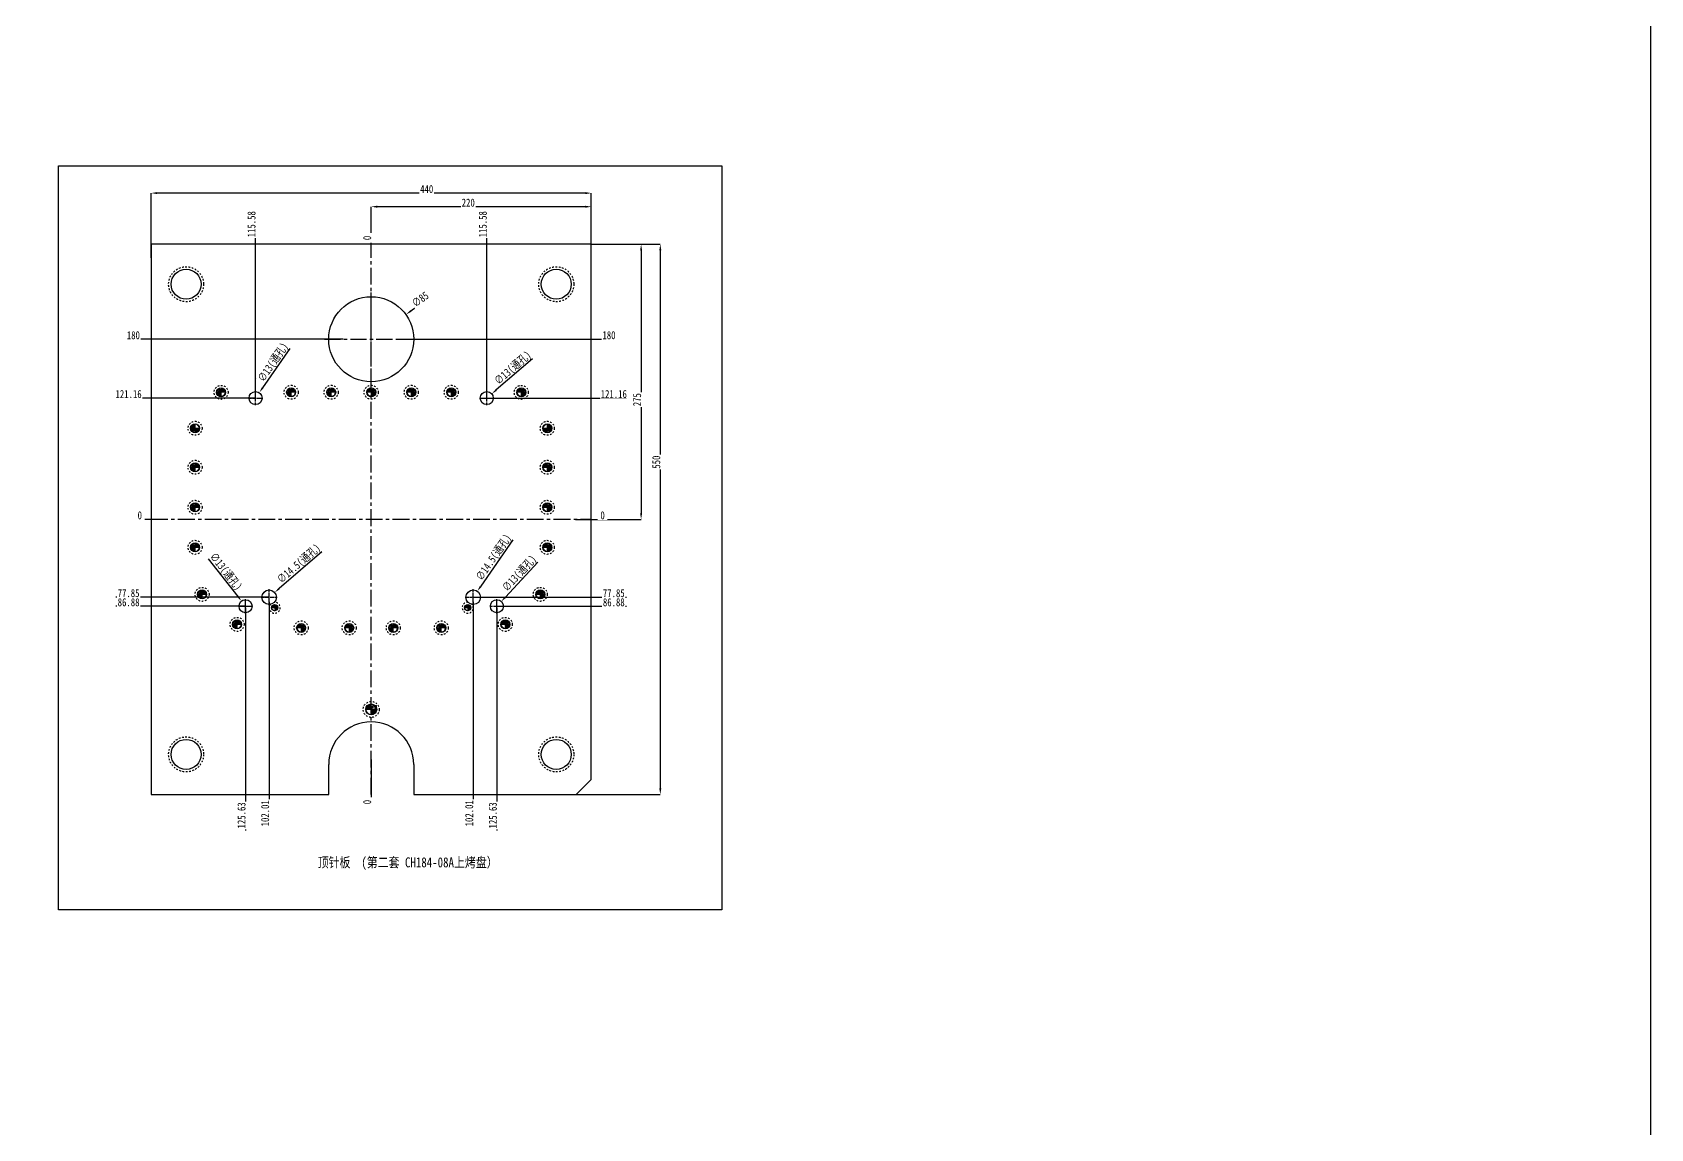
# Model space of a CAD drawing. Header units: millimetres. Extents: x -2895 to -298, y -11750 to -2997.
# Drawn here: x -1916 to -298, y -10478 to -9382 of the extents above; entities that cross this region are included whole.
import ezdxf
from ezdxf.enums import TextEntityAlignment as Align

# ---------------------------------------------------------------- set-up
doc = ezdxf.new("R2010")
doc.units = ezdxf.units.MM
doc.header["$LTSCALE"] = 16.335
doc.header["$PDMODE"] = 3
doc.header["$PDSIZE"] = 0.3125
doc.linetypes.add('CENTER', pattern=[0.6, 0.375, -0.075, 0.075, -0.075])
doc.linetypes.add('HIDDEN', pattern=[0.2, 0.1, -0.1])
doc.layers.get('0').update_dxf_attribs({"linetype": 'CONTINUOUS'})
doc.layers.get('Defpoints').update_dxf_attribs({"linetype": 'CONTINUOUS'})
doc.layers.add('DEFAULT_2', color=8, linetype='HIDDEN')
doc.layers.add('epin', color=13, linetype='CONTINUOUS', lineweight=9)
doc.styles.get("Standard").update_dxf_attribs({"font": 'txt', "width": 0.8})
doc.styles.add('TXT05', font='txt.shx', dxfattribs={"width": 0.5, "bigfont": 'gbcbig.shx'})
doc.dimstyles.new('ISO-25', dxfattribs={"dimtxt": 8, "dimasz": 6, "dimexe": 0, "dimexo": 0, "dimgap": 0, "dimtad": 1, "dimdsep": 46, "dimtxsty": 'Standard', "dimcen": 0, "dimclrd": 4, "dimclre": 4, "dimclrt": 6, "dimazin": 0, "dimtfac": 1, "dimtofl": 0, "dimtmove": 0, "dimatfit": 3, "dimfxl": 0, "dimarcsym": 0})

# ---------------------------------------------------------------- blocks, each defined once
blk = doc.blocks.new('*D349')
at = {"color": 4, "lineweight": -2, "transparency": 16777216}
blk.add_line((-1416.1, -9708.2), (-1452.3, -9739.4), dxfattribs=at)
at = {"layer": 'Defpoints', "color": 0, "transparency": 16777216}
blk.add_point((-1466.6, -9751.9), dxfattribs=at)
at = {"color": 6, "transparency": 16777216, "insert": (-1435.3, -9718), "char_height": 8, "attachment_point": 5, "rotation": 40.8392, "bg_fill": 3, "box_fill_scale": 1.1, "bg_fill_color": 256, "bg_fill_true_color": 13158600, "bg_fill_transparency": 0}
blk.add_mtext('∅13(\\M+5CDA8\\M+5BFD7)', dxfattribs=at)
at = {"color": 4, "transparency": 16777216}
blk.add_solid([(-1452.9, -9738.7), (-1451.6, -9740.2), (-1456.8, -9743.4)], dxfattribs=at)
at = {"layer": 'Defpoints', "color": 0, "transparency": 16777216}
blk.add_point((-1456.8, -9743.4), dxfattribs=at)
blk = doc.blocks.new('*D350')
at = {"color": 4, "lineweight": -2, "transparency": 16777216}
blk.add_line((-1658.7, -9698), (-1685.8, -9737.3), dxfattribs=at)
at = {"layer": 'Defpoints', "color": 0, "transparency": 16777216}
for p in [(-1696.6, -9753), (-1689.2, -9742.3)]:
    blk.add_point(p, dxfattribs=at)
at = {"color": 6, "transparency": 16777216, "insert": (-1674.8, -9712.3), "char_height": 8, "attachment_point": 5, "rotation": 55.4664, "bg_fill": 3, "box_fill_scale": 1.1, "bg_fill_color": 256, "bg_fill_true_color": 13158600, "bg_fill_transparency": 0}
blk.add_mtext('∅13(\\M+5CDA8\\M+5BFD7)', dxfattribs=at)
at = {"color": 4, "transparency": 16777216}
blk.add_solid([(-1686.6, -9736.8), (-1685, -9737.9), (-1689.2, -9742.3)], dxfattribs=at)
blk = doc.blocks.new('*D351')
at = {"color": 4, "lineweight": -2, "transparency": 16777216}
blk.add_line((-1435.8, -9889.4), (-1467.8, -9935.7), dxfattribs=at)
at = {"layer": 'Defpoints', "color": 0, "transparency": 16777216}
for p in [(-1471.2, -9940.7), (-1479.4, -9952.6)]:
    blk.add_point(p, dxfattribs=at)
at = {"color": 6, "transparency": 16777216, "insert": (-1454.3, -9907.2), "char_height": 8, "attachment_point": 5, "rotation": 55.3759, "bg_fill": 3, "box_fill_scale": 1.1, "bg_fill_color": 256, "bg_fill_true_color": 13158600, "bg_fill_transparency": 0}
blk.add_mtext('∅14.5(\\M+5CDA8\\M+5BFD7)', dxfattribs=at)
at = {"color": 4, "transparency": 16777216}
blk.add_solid([(-1468.6, -9935.2), (-1466.9, -9936.3), (-1471.2, -9940.7)], dxfattribs=at)
blk = doc.blocks.new('*D352')
at = {"color": 4, "lineweight": -2, "transparency": 16777216}
blk.add_line((-1410.6, -9911.5), (-1443.2, -9946.5), dxfattribs=at)
at = {"layer": 'Defpoints', "color": 0, "transparency": 16777216}
for p in [(-1456.1, -9960.4), (-1447.3, -9950.9)]:
    blk.add_point(p, dxfattribs=at)
at = {"color": 6, "transparency": 16777216, "insert": (-1428.6, -9923.3), "char_height": 8, "attachment_point": 5, "rotation": 47.0598, "bg_fill": 3, "box_fill_scale": 1.1, "bg_fill_color": 256, "bg_fill_true_color": 13158600, "bg_fill_transparency": 0}
blk.add_mtext('∅13(\\M+5CDA8\\M+5BFD7)', dxfattribs=at)
at = {"color": 4, "transparency": 16777216}
blk.add_solid([(-1443.9, -9945.8), (-1442.4, -9947.2), (-1447.3, -9950.9)], dxfattribs=at)
blk = doc.blocks.new('*D353')
at = {"color": 4, "lineweight": -2, "transparency": 16777216}
blk.add_line((-1626.7, -9901.2), (-1669.3, -9938), dxfattribs=at)
at = {"layer": 'Defpoints', "color": 0, "transparency": 16777216}
blk.add_point((-1684.8, -9951.4), dxfattribs=at)
at = {"color": 6, "transparency": 16777216, "insert": (-1649.1, -9913.7), "char_height": 8, "attachment_point": 5, "rotation": 40.7968, "bg_fill": 3, "box_fill_scale": 1.1, "bg_fill_color": 256, "bg_fill_true_color": 13158600, "bg_fill_transparency": 0}
blk.add_mtext('∅14.5(\\M+5CDA8\\M+5BFD7)', dxfattribs=at)
at = {"color": 4, "transparency": 16777216}
blk.add_solid([(-1669.9, -9937.2), (-1668.6, -9938.7), (-1673.8, -9941.9)], dxfattribs=at)
at = {"layer": 'Defpoints', "color": 0, "transparency": 16777216}
blk.add_point((-1673.8, -9941.9), dxfattribs=at)
blk = doc.blocks.new('*D354')
at = {"color": 4, "lineweight": -2, "transparency": 16777216}
blk.add_line((-1740.1, -9908.2), (-1710.6, -9945.8), dxfattribs=at)
at = {"layer": 'Defpoints', "color": 0, "transparency": 16777216}
for p in [(-1706.9, -9950.5), (-1698.9, -9960.8)]:
    blk.add_point(p, dxfattribs=at)
at = {"color": 6, "transparency": 16777216, "insert": (-1723.2, -9921.5), "char_height": 8, "attachment_point": 5, "rotation": 308.1339, "bg_fill": 3, "box_fill_scale": 1.1, "bg_fill_color": 256, "bg_fill_true_color": 13158600, "bg_fill_transparency": 0}
blk.add_mtext('∅13(\\M+5CDA8\\M+5BFD7)', dxfattribs=at)
at = {"color": 4, "transparency": 16777216}
blk.add_solid([(-1709.9, -9945.2), (-1711.4, -9946.4), (-1706.9, -9950.5)], dxfattribs=at)
blk = doc.blocks.new('*D355')
at = {"color": 4, "lineweight": -2, "transparency": 16777216}
blk.add_line((-1519, -9647.2), (-1537.8, -9660.6), dxfattribs=at)
at = {"layer": 'Defpoints', "color": 0, "transparency": 16777216}
blk.add_point((-1611.9, -9713.5), dxfattribs=at)
at = {"color": 6, "transparency": 16777216, "insert": (-1528.3, -9648.9), "char_height": 8, "attachment_point": 5, "rotation": 35.4923, "bg_fill": 3, "box_fill_scale": 1.1, "bg_fill_color": 256, "bg_fill_true_color": 13158600, "bg_fill_transparency": 0}
blk.add_mtext('∅85', dxfattribs=at)
at = {"color": 4, "transparency": 16777216}
blk.add_solid([(-1538.4, -9659.8), (-1537.2, -9661.4), (-1542.7, -9664.1)], dxfattribs=at)
at = {"layer": 'Defpoints', "color": 0, "transparency": 16777216}
blk.add_point((-1542.7, -9664.1), dxfattribs=at)
blk = doc.blocks.new('epin_ejp_10')
at = {"layer": 'epin'}
h = blk.add_hatch(dxfattribs=at)
h.set_pattern_fill('_ANSI31', color=123, scale=0.25, angle=90, style=0)
h.set_pattern_definition([(135, (-3501.19435, 375.4519), (-0.561266, -0.561266), [])])
h.paths.add_polyline_path([(0, 5, 0.414214), (-5, 0), (0, 0)])
h.paths.add_polyline_path([(5, 0), (0, 0), (0, -5, 0.414214)])
at = {"layer": 'epin', "color": 1, "linetype": 'CENTER', "ltscale": 0.310989}
for p, q in [((-5.5, 0), (5.5, 0)), ((0, -5.5), (0, 5.5))]:
    blk.add_line(p, q, dxfattribs=at)
at = {"layer": 'epin'}
blk.add_circle((0, 0), 5, dxfattribs=at)
at = {"layer": 'epin', "color": 6, "style": 'TXT05', "width": 0.5}
blk.add_text('%%c10', height=3.5, dxfattribs=at).set_placement((0.2, 0.5))
blk = doc.blocks.new('epin_ejp_8')
at = {"layer": 'epin'}
h = blk.add_hatch(dxfattribs=at)
h.set_pattern_fill('_ANSI31', color=123, scale=0.2, angle=90, style=0)
h.set_pattern_definition([(135, (-263.1036, 1313.3417), (-0.4490128, -0.4490128), [])])
h.paths.add_polyline_path([(0, 4, 0.414214), (-4, 0), (0, 0)])
h.paths.add_polyline_path([(4, 0), (0, 0), (0, -4, 0.414214)])
at = {"layer": 'epin', "color": 1, "linetype": 'CENTER', "ltscale": 0.248791}
for p, q in [((-4.4, 0), (4.4, 0)), ((0, -4.4), (0, 4.4))]:
    blk.add_line(p, q, dxfattribs=at)
at = {"layer": 'epin'}
blk.add_circle((0, 0), 4, dxfattribs=at)
at = {"layer": 'epin', "color": 6, "style": 'TXT05', "width": 0.5}
blk.add_text('%%c8', height=2.8, dxfattribs=at).set_placement((1.3, 1.8), align=Align.MIDDLE)
blk = doc.blocks.new('epin_ejp_6')
at = {"layer": 'epin'}
h = blk.add_hatch(dxfattribs=at)
h.set_pattern_fill('_ANSI31', color=123, scale=0.15, angle=90, style=0)
h.set_pattern_definition([(135, (89.59405, 3806.95057), (-0.336759605, -0.336759605), [])])
h.paths.add_polyline_path([(0, 3, 0.4142136), (-3, 0), (0, 0)])
h.paths.add_polyline_path([(3, 0), (0, 0), (0, -3, 0.4142136)])
at = {"layer": 'epin', "color": 1, "linetype": 'CENTER', "ltscale": 0.186593}
for p, q in [((-3.3, 0), (3.3, 0)), ((0, -3.3), (0, 3.3))]:
    blk.add_line(p, q, dxfattribs=at)
at = {"layer": 'epin'}
blk.add_circle((0, 0), 3, dxfattribs=at)
at = {"layer": 'epin', "color": 6, "style": 'TXT05', "width": 0.5}
blk.add_text('%%c6', height=2.1, dxfattribs=at).set_placement((0.12, 0.3))
blk = doc.blocks.new('1236')
at = {"layer": 'epin', "color": 4, "xscale": -1}
for p in [(-3624.7, 4287.4), (-3554.7, 4287.4), (-3514.7, 4287.4)]:
    blk.add_blockref('epin_ejp_8', p, dxfattribs=at)
at = {"layer": 'epin', "color": 4}
for p in [(-3474.7, 4287.4), (-3434.7, 4287.4), (-3394.7, 4287.4), (-3324.7, 4287.4)]:
    blk.add_blockref('epin_ejp_8', p, dxfattribs=at)
at = {"layer": 'epin', "color": 4, "xscale": -1}
for p, rotation in [((-3650.7, 4251.5), 90), ((-3298.7, 4212.4), 270), ((-3298.7, 4172.4), 270), ((-3298.7, 4132.4), 270)]:
    blk.add_blockref('epin_ejp_8', p, dxfattribs=dict(at, rotation=rotation))
at = {"layer": 'epin', "color": 4}
for p, rotation in [((-3298.7, 4251.5), 270), ((-3650.7, 4212.4), 90), ((-3650.7, 4172.4), 90), ((-3650.7, 4132.4), 90)]:
    blk.add_blockref('epin_ejp_8', p, dxfattribs=dict(at, rotation=rotation))
at = {"layer": 'epin', "xscale": -1}
for p in [(-3643.7, 4085.4), (-3608.7, 4055.4), (-3452.7, 4051.9), (-3404.7, 4051.9)]:
    blk.add_blockref('epin_ejp_8', p, dxfattribs=at)
at = {"layer": 'epin'}
for name, p in [('epin_ejp_8', (-3305.7, 4085.4)), ('epin_ejp_6', (-3571.2, 4072.1)), ('epin_ejp_6', (-3378.2, 4072.1)), ('epin_ejp_8', (-3544.7, 4051.9)), ('epin_ejp_8', (-3496.7, 4051.9)), ('epin_ejp_8', (-3340.7, 4055.4))]:
    blk.add_blockref(name, p, dxfattribs=at)
blk = doc.blocks.new('*D356')
at = {"color": 4, "lineweight": -2, "transparency": 16777216}
for p, q in [((-1357.3, -9593.8), (-1307.5, -9593.8)), ((-1307.5, -9599.8), (-1307.5, -9862.8)), ((-1357.3, -9868.8), (-1307.5, -9868.8))]:
    blk.add_line(p, q, dxfattribs=at)
at = {"color": 4, "transparency": 16777216}
for points in [[(-1308.5, -9599.8), (-1306.5, -9599.8), (-1307.5, -9593.8)], [(-1308.5, -9862.8), (-1306.5, -9862.8), (-1307.5, -9868.8)]]:
    blk.add_solid(points, dxfattribs=at)
at = {"layer": 'Defpoints', "color": 0, "transparency": 16777216}
for p in [(-1357.3, -9593.8), (-1357.3, -9868.8), (-1307.5, -9868.8)]:
    blk.add_point(p, dxfattribs=at)
at = {"color": 6, "transparency": 16777216, "insert": (-1311.5, -9749.2), "char_height": 8, "attachment_point": 5, "rotation": 90, "bg_fill": 3, "box_fill_scale": 1.1, "bg_fill_color": 256, "bg_fill_true_color": 13158600, "bg_fill_transparency": 0}
blk.add_mtext('275', dxfattribs=at)
blk = doc.blocks.new('*D357')
at = {"color": 4, "lineweight": -2, "transparency": 16777216}
for p, q in [((-1357.3, -9593.8), (-1288.3, -9593.8)), ((-1288.3, -9599.8), (-1288.3, -10137.8)), ((-1394.8, -10143.8), (-1288.3, -10143.8))]:
    blk.add_line(p, q, dxfattribs=at)
at = {"color": 4, "transparency": 16777216}
for points in [[(-1289.3, -9599.8), (-1287.3, -9599.8), (-1288.3, -9593.8)], [(-1289.3, -10137.8), (-1287.3, -10137.8), (-1288.3, -10143.8)]]:
    blk.add_solid(points, dxfattribs=at)
at = {"layer": 'Defpoints', "color": 0, "transparency": 16777216}
for p in [(-1357.3, -9593.8), (-1394.8, -10143.8), (-1288.3, -10143.8)]:
    blk.add_point(p, dxfattribs=at)
at = {"color": 6, "transparency": 16777216, "insert": (-1292.3, -9811.6), "char_height": 8, "attachment_point": 5, "rotation": 90, "bg_fill": 3, "box_fill_scale": 1.1, "bg_fill_color": 256, "bg_fill_true_color": 13158600, "bg_fill_transparency": 0}
blk.add_mtext('550', dxfattribs=at)
blk = doc.blocks.new('*D358')
at = {"color": 4, "lineweight": -2, "transparency": 16777216}
for p, q in [((-1577.3, -9607.5), (-1577.3, -9556.3)), ((-1363.3, -9556.3), (-1571.3, -9556.3)), ((-1357.3, -9607.5), (-1357.3, -9556.3))]:
    blk.add_line(p, q, dxfattribs=at)
at = {"color": 4, "transparency": 16777216}
for points in [[(-1571.3, -9555.3), (-1571.3, -9557.3), (-1577.3, -9556.3)], [(-1363.3, -9555.3), (-1363.3, -9557.3), (-1357.3, -9556.3)]]:
    blk.add_solid(points, dxfattribs=at)
at = {"layer": 'Defpoints', "color": 0, "transparency": 16777216}
for p in [(-1577.3, -9556.3), (-1577.3, -9607.5), (-1357.3, -9607.5)]:
    blk.add_point(p, dxfattribs=at)
at = {"color": 6, "transparency": 16777216, "insert": (-1480.3, -9552.3), "char_height": 8, "attachment_point": 5, "bg_fill": 3, "box_fill_scale": 1.1, "bg_fill_color": 256, "bg_fill_true_color": 13158600, "bg_fill_transparency": 0}
blk.add_mtext('220', dxfattribs=at)
blk = doc.blocks.new('*D359')
at = {"color": 4, "lineweight": -2, "transparency": 16777216}
for p, q in [((-1797.3, -9607.5), (-1797.3, -9542.7)), ((-1363.3, -9542.7), (-1791.3, -9542.7)), ((-1357.3, -9607.5), (-1357.3, -9542.7))]:
    blk.add_line(p, q, dxfattribs=at)
at = {"color": 4, "transparency": 16777216}
for points in [[(-1791.3, -9541.7), (-1791.3, -9543.7), (-1797.3, -9542.7)], [(-1363.3, -9541.7), (-1363.3, -9543.7), (-1357.3, -9542.7)]]:
    blk.add_solid(points, dxfattribs=at)
at = {"layer": 'Defpoints', "color": 0, "transparency": 16777216}
for p in [(-1797.3, -9542.7), (-1797.3, -9607.5), (-1357.3, -9607.5)]:
    blk.add_point(p, dxfattribs=at)
at = {"color": 6, "transparency": 16777216, "insert": (-1521.8, -9538.7), "char_height": 8, "attachment_point": 5, "bg_fill": 3, "box_fill_scale": 1.1, "bg_fill_color": 256, "bg_fill_true_color": 13158600, "bg_fill_transparency": 0}
blk.add_mtext('440', dxfattribs=at)
blk = doc.blocks.new('*D319')
at = {"color": 4, "lineweight": -2, "transparency": 16777216}
blk.add_line((-1373.1, -9868.8), (-1344.4, -9868.8), dxfattribs=at)
at = {"layer": 'Defpoints', "color": 0, "transparency": 16777216}
for p in [(-1577.3, -9868.8), (-1373.1, -9868.8)]:
    blk.add_point(p, dxfattribs=at)
at = {"color": 6, "transparency": 16777216, "insert": (-1346, -9864.8), "char_height": 8, "attachment_point": 5, "bg_fill": 3, "box_fill_scale": 1.1, "bg_fill_color": 256, "bg_fill_true_color": 13158600, "bg_fill_transparency": 0}
blk.add_mtext('0', dxfattribs=at)
at = {"layer": 'Defpoints', "color": 0, "transparency": 16777216}
blk.add_point((-1347.6, -9868.8), dxfattribs=at)
blk = doc.blocks.new('*D360')
at = {"color": 4, "lineweight": -2, "transparency": 16777216}
blk.add_line((-1475.3, -9946.6), (-1322, -9946.6), dxfattribs=at)
at = {"layer": 'Defpoints', "color": 0, "transparency": 16777216}
for p in [(-1577.3, -9868.8), (-1475.3, -9946.6)]:
    blk.add_point(p, dxfattribs=at)
at = {"color": 6, "transparency": 16777216, "insert": (-1334.8, -9942.6), "char_height": 8, "attachment_point": 5, "bg_fill": 3, "box_fill_scale": 1.1, "bg_fill_color": 256, "bg_fill_true_color": 13158600, "bg_fill_transparency": 0}
blk.add_mtext('77.85', dxfattribs=at)
at = {"layer": 'Defpoints', "color": 0, "transparency": 16777216}
blk.add_point((-1347.6, -9946.6), dxfattribs=at)
blk = doc.blocks.new('*D361')
at = {"color": 4, "lineweight": -2, "transparency": 16777216}
blk.add_line((-1451.7, -9955.7), (-1322, -9955.7), dxfattribs=at)
at = {"layer": 'Defpoints', "color": 0, "transparency": 16777216}
for p in [(-1577.3, -9868.8), (-1451.7, -9955.7)]:
    blk.add_point(p, dxfattribs=at)
at = {"color": 6, "transparency": 16777216, "insert": (-1334.8, -9951.7), "char_height": 8, "attachment_point": 5, "bg_fill": 3, "box_fill_scale": 1.1, "bg_fill_color": 256, "bg_fill_true_color": 13158600, "bg_fill_transparency": 0}
blk.add_mtext('86.88', dxfattribs=at)
at = {"layer": 'Defpoints', "color": 0, "transparency": 16777216}
blk.add_point((-1347.6, -9955.7), dxfattribs=at)
blk = doc.blocks.new('*D362')
at = {"color": 4, "lineweight": -2, "transparency": 16777216}
blk.add_line((-1461.7, -9747.6), (-1322, -9747.6), dxfattribs=at)
at = {"layer": 'Defpoints', "color": 0, "transparency": 16777216}
for p in [(-1461.7, -9747.6), (-1577.3, -9868.8)]:
    blk.add_point(p, dxfattribs=at)
at = {"color": 6, "transparency": 16777216, "insert": (-1334.8, -9743.6), "char_height": 8, "attachment_point": 5, "bg_fill": 3, "box_fill_scale": 1.1, "bg_fill_color": 256, "bg_fill_true_color": 13158600, "bg_fill_transparency": 0}
blk.add_mtext('121.16', dxfattribs=at)
at = {"layer": 'Defpoints', "color": 0, "transparency": 16777216}
blk.add_point((-1347.6, -9747.6), dxfattribs=at)
blk = doc.blocks.new('*D320')
at = {"color": 4, "lineweight": -2, "transparency": 16777216}
blk.add_line((-1461.7, -9744.8), (-1461.7, -9560), dxfattribs=at)
at = {"layer": 'Defpoints', "color": 0, "transparency": 16777216}
for p in [(-1461.7, -9744.8), (-1577.3, -9868.8)]:
    blk.add_point(p, dxfattribs=at)
at = {"color": 6, "transparency": 16777216, "insert": (-1465.7, -9573.8), "char_height": 8, "attachment_point": 5, "rotation": 90, "bg_fill": 3, "box_fill_scale": 1.1, "bg_fill_color": 256, "bg_fill_true_color": 13158600, "bg_fill_transparency": 0}
blk.add_mtext('115.58', dxfattribs=at)
at = {"layer": 'Defpoints', "color": 0, "transparency": 16777216}
blk.add_point((-1461.7, -9587.7), dxfattribs=at)
blk = doc.blocks.new('*D321')
at = {"color": 4, "lineweight": -2, "transparency": 16777216}
blk.add_line((-1549.3, -9688.8), (-1332.7, -9688.8), dxfattribs=at)
at = {"layer": 'Defpoints', "color": 0, "transparency": 16777216}
for p in [(-1549.3, -9688.8), (-1577.3, -9868.8)]:
    blk.add_point(p, dxfattribs=at)
at = {"color": 6, "transparency": 16777216, "insert": (-1339.6, -9684.8), "char_height": 8, "attachment_point": 5, "bg_fill": 3, "box_fill_scale": 1.1, "bg_fill_color": 256, "bg_fill_true_color": 13158600, "bg_fill_transparency": 0}
blk.add_mtext('180', dxfattribs=at)
at = {"layer": 'Defpoints', "color": 0, "transparency": 16777216}
blk.add_point((-1346.6, -9688.8), dxfattribs=at)
blk = doc.blocks.new('*D322')
at = {"color": 4, "lineweight": -2, "transparency": 16777216}
blk.add_line((-1577.3, -9607.5), (-1577.3, -9585.9), dxfattribs=at)
at = {"layer": 'Defpoints', "color": 0, "transparency": 16777216}
for p in [(-1577.3, -9607.5), (-1577.3, -9868.8)]:
    blk.add_point(p, dxfattribs=at)
at = {"color": 6, "transparency": 16777216, "insert": (-1581.3, -9587.5), "char_height": 8, "attachment_point": 5, "rotation": 90, "bg_fill": 3, "box_fill_scale": 1.1, "bg_fill_color": 256, "bg_fill_true_color": 13158600, "bg_fill_transparency": 0}
blk.add_mtext('0', dxfattribs=at)
at = {"layer": 'Defpoints', "color": 0, "transparency": 16777216}
blk.add_point((-1577.3, -9589.1), dxfattribs=at)
blk = doc.blocks.new('*D323')
at = {"color": 4, "lineweight": -2, "transparency": 16777216}
blk.add_line((-1475.3, -9951.4), (-1475.3, -10175.4), dxfattribs=at)
at = {"layer": 'Defpoints', "color": 0, "transparency": 16777216}
for p in [(-1577.3, -9868.8), (-1475.3, -9951.4)]:
    blk.add_point(p, dxfattribs=at)
at = {"color": 6, "transparency": 16777216, "insert": (-1479.3, -10162.6), "char_height": 8, "attachment_point": 5, "rotation": 90, "bg_fill": 3, "box_fill_scale": 1.1, "bg_fill_color": 256, "bg_fill_true_color": 13158600, "bg_fill_transparency": 0}
blk.add_mtext('102.01', dxfattribs=at)
at = {"layer": 'Defpoints', "color": 0, "transparency": 16777216}
blk.add_point((-1475.3, -10149.8), dxfattribs=at)
blk = doc.blocks.new('*D324')
at = {"color": 4, "lineweight": -2, "transparency": 16777216}
blk.add_line((-1577.3, -10108.8), (-1577.3, -10153), dxfattribs=at)
at = {"layer": 'Defpoints', "color": 0, "transparency": 16777216}
for p in [(-1577.3, -9868.8), (-1577.3, -10108.8)]:
    blk.add_point(p, dxfattribs=at)
at = {"color": 6, "transparency": 16777216, "insert": (-1581.3, -10151.4), "char_height": 8, "attachment_point": 5, "rotation": 90, "bg_fill": 3, "box_fill_scale": 1.1, "bg_fill_color": 256, "bg_fill_true_color": 13158600, "bg_fill_transparency": 0}
blk.add_mtext('0', dxfattribs=at)
at = {"layer": 'Defpoints', "color": 0, "transparency": 16777216}
blk.add_point((-1577.3, -10149.8), dxfattribs=at)
blk = doc.blocks.new('*D363')
at = {"color": 4, "lineweight": -2, "transparency": 16777216}
blk.add_line((-1451.7, -9957.4), (-1451.7, -10179.7), dxfattribs=at)
at = {"layer": 'Defpoints', "color": 0, "transparency": 16777216}
for p in [(-1577.3, -9868.8), (-1451.7, -9957.4)]:
    blk.add_point(p, dxfattribs=at)
at = {"color": 6, "transparency": 16777216, "insert": (-1455.7, -10164.7), "char_height": 8, "attachment_point": 5, "rotation": 90, "bg_fill": 3, "box_fill_scale": 1.1, "bg_fill_color": 256, "bg_fill_true_color": 13158600, "bg_fill_transparency": 0}
blk.add_mtext('125.63', dxfattribs=at)
at = {"layer": 'Defpoints', "color": 0, "transparency": 16777216}
blk.add_point((-1451.7, -10149.8), dxfattribs=at)
blk = doc.blocks.new('*D325')
at = {"color": 4, "lineweight": -2, "transparency": 16777216}
blk.add_line((-1781.5, -9868.8), (-1810.2, -9868.8), dxfattribs=at)
at = {"layer": 'Defpoints', "color": 0, "transparency": 16777216}
for p in [(-1781.5, -9868.8), (-1577.3, -9868.8)]:
    blk.add_point(p, dxfattribs=at)
at = {"color": 6, "transparency": 16777216, "insert": (-1808.6, -9864.8), "char_height": 8, "attachment_point": 5, "bg_fill": 3, "box_fill_scale": 1.1, "bg_fill_color": 256, "bg_fill_true_color": 13158600, "bg_fill_transparency": 0}
blk.add_mtext('0', dxfattribs=at)
at = {"layer": 'Defpoints', "color": 0, "transparency": 16777216}
blk.add_point((-1807, -9868.8), dxfattribs=at)
blk = doc.blocks.new('*D326')
at = {"color": 4, "lineweight": -2, "transparency": 16777216}
blk.add_line((-1679.3, -9946.6), (-1832.6, -9946.6), dxfattribs=at)
at = {"layer": 'Defpoints', "color": 0, "transparency": 16777216}
for p in [(-1577.3, -9868.8), (-1679.3, -9946.6)]:
    blk.add_point(p, dxfattribs=at)
at = {"color": 6, "transparency": 16777216, "insert": (-1819.8, -9942.6), "char_height": 8, "attachment_point": 5, "bg_fill": 3, "box_fill_scale": 1.1, "bg_fill_color": 256, "bg_fill_true_color": 13158600, "bg_fill_transparency": 0}
blk.add_mtext('77.85', dxfattribs=at)
at = {"layer": 'Defpoints', "color": 0, "transparency": 16777216}
blk.add_point((-1807, -9946.6), dxfattribs=at)
blk = doc.blocks.new('*D327')
at = {"color": 4, "lineweight": -2, "transparency": 16777216}
blk.add_line((-1702.9, -9955.7), (-1832.6, -9955.7), dxfattribs=at)
at = {"layer": 'Defpoints', "color": 0, "transparency": 16777216}
for p in [(-1577.3, -9868.8), (-1702.9, -9955.7)]:
    blk.add_point(p, dxfattribs=at)
at = {"color": 6, "transparency": 16777216, "insert": (-1819.8, -9951.7), "char_height": 8, "attachment_point": 5, "bg_fill": 3, "box_fill_scale": 1.1, "bg_fill_color": 256, "bg_fill_true_color": 13158600, "bg_fill_transparency": 0}
blk.add_mtext('86.88', dxfattribs=at)
at = {"layer": 'Defpoints', "color": 0, "transparency": 16777216}
blk.add_point((-1807, -9955.7), dxfattribs=at)
blk = doc.blocks.new('*D328')
at = {"color": 4, "lineweight": -2, "transparency": 16777216}
blk.add_line((-1692.9, -9747.6), (-1832.6, -9747.6), dxfattribs=at)
at = {"layer": 'Defpoints', "color": 0, "transparency": 16777216}
for p in [(-1692.9, -9747.6), (-1577.3, -9868.8)]:
    blk.add_point(p, dxfattribs=at)
at = {"color": 6, "transparency": 16777216, "insert": (-1819.8, -9743.6), "char_height": 8, "attachment_point": 5, "bg_fill": 3, "box_fill_scale": 1.1, "bg_fill_color": 256, "bg_fill_true_color": 13158600, "bg_fill_transparency": 0}
blk.add_mtext('121.16', dxfattribs=at)
at = {"layer": 'Defpoints', "color": 0, "transparency": 16777216}
blk.add_point((-1807, -9747.6), dxfattribs=at)
blk = doc.blocks.new('*D329')
at = {"color": 4, "lineweight": -2, "transparency": 16777216}
blk.add_line((-1692.9, -9744.8), (-1692.9, -9560), dxfattribs=at)
at = {"layer": 'Defpoints', "color": 0, "transparency": 16777216}
for p in [(-1692.9, -9744.8), (-1577.3, -9868.8)]:
    blk.add_point(p, dxfattribs=at)
at = {"color": 6, "transparency": 16777216, "insert": (-1696.9, -9573.8), "char_height": 8, "attachment_point": 5, "rotation": 90, "bg_fill": 3, "box_fill_scale": 1.1, "bg_fill_color": 256, "bg_fill_true_color": 13158600, "bg_fill_transparency": 0}
blk.add_mtext('115.58', dxfattribs=at)
at = {"layer": 'Defpoints', "color": 0, "transparency": 16777216}
blk.add_point((-1692.9, -9587.7), dxfattribs=at)
blk = doc.blocks.new('*D330')
at = {"color": 4, "lineweight": -2, "transparency": 16777216}
blk.add_line((-1605.3, -9688.8), (-1821.9, -9688.8), dxfattribs=at)
at = {"layer": 'Defpoints', "color": 0, "transparency": 16777216}
for p in [(-1605.3, -9688.8), (-1577.3, -9868.8)]:
    blk.add_point(p, dxfattribs=at)
at = {"color": 6, "transparency": 16777216, "insert": (-1815, -9684.8), "char_height": 8, "attachment_point": 5, "bg_fill": 3, "box_fill_scale": 1.1, "bg_fill_color": 256, "bg_fill_true_color": 13158600, "bg_fill_transparency": 0}
blk.add_mtext('180', dxfattribs=at)
at = {"layer": 'Defpoints', "color": 0, "transparency": 16777216}
blk.add_point((-1808.1, -9688.8), dxfattribs=at)
blk = doc.blocks.new('*D331')
at = {"color": 4, "lineweight": -2, "transparency": 16777216}
blk.add_line((-1679.3, -9951.4), (-1679.3, -10175.4), dxfattribs=at)
at = {"layer": 'Defpoints', "color": 0, "transparency": 16777216}
for p in [(-1577.3, -9868.8), (-1679.3, -9951.4)]:
    blk.add_point(p, dxfattribs=at)
at = {"color": 6, "transparency": 16777216, "insert": (-1683.3, -10162.6), "char_height": 8, "attachment_point": 5, "rotation": 90, "bg_fill": 3, "box_fill_scale": 1.1, "bg_fill_color": 256, "bg_fill_true_color": 13158600, "bg_fill_transparency": 0}
blk.add_mtext('102.01', dxfattribs=at)
at = {"layer": 'Defpoints', "color": 0, "transparency": 16777216}
blk.add_point((-1679.3, -10149.8), dxfattribs=at)
blk = doc.blocks.new('*D332')
at = {"color": 4, "lineweight": -2, "transparency": 16777216}
blk.add_line((-1702.9, -9957.4), (-1702.9, -10179.7), dxfattribs=at)
at = {"layer": 'Defpoints', "color": 0, "transparency": 16777216}
for p in [(-1577.3, -9868.8), (-1702.9, -9957.4)]:
    blk.add_point(p, dxfattribs=at)
at = {"color": 6, "transparency": 16777216, "insert": (-1706.9, -10164.7), "char_height": 8, "attachment_point": 5, "rotation": 90, "bg_fill": 3, "box_fill_scale": 1.1, "bg_fill_color": 256, "bg_fill_true_color": 13158600, "bg_fill_transparency": 0}
blk.add_mtext('125.63', dxfattribs=at)
at = {"layer": 'Defpoints', "color": 0, "transparency": 16777216}
blk.add_point((-1702.9, -10149.8), dxfattribs=at)

msp = doc.modelspace()

# ---------------------------------------------------------------- linework, layer by layer
at = {"color": 7, "linetype": 'Continuous'}
for p, q in [((-1797.303, -9593.775), (-1797.303, -10143.775)), ((-1357.303, -9593.775), (-1797.303, -9593.775)), ((-1357.303, -10128.775), (-1357.303, -9593.775)), ((-1619.803, -10143.775), (-1619.803, -10113.775)), ((-1534.803, -10113.775), (-1534.803, -10143.775)), ((-1372.303, -10143.775), (-1357.303, -10128.775)), ((-1797.303, -10143.775), (-1619.803, -10143.775)), ((-1534.803, -10143.775), (-1372.303, -10143.775))]:
    msp.add_line(p, q, dxfattribs=at)
at = {"color": 1, "linetype": 'CENTER', "ltscale": 2.7367}
for p, q in [((-1577.303, -10143.775), (-1577.303, -9593.775)), ((-1797.303, -9868.775), (-1357.303, -9868.775))]:
    msp.add_line(p, q, dxfattribs=at)
at = {"color": 1, "linetype": 'CENTER', "ltscale": 2.643404}
for p, q in [((-1577.303, -9735.525), (-1577.303, -9642.025)), ((-1624.053, -9688.775), (-1530.553, -9688.775))]:
    msp.add_line(p, q, dxfattribs=at)
at = {"color": 1, "linetype": 'CENTER', "ltscale": 0.404285}
for p, q in [((-1700.028, -9747.62), (-1685.728, -9747.62)), ((-1692.878, -9754.77), (-1692.878, -9740.47)), ((-1468.878, -9747.62), (-1454.578, -9747.62)), ((-1461.728, -9754.77), (-1461.728, -9740.47)), ((-1710.078, -9955.655), (-1695.778, -9955.655)), ((-1702.928, -9962.805), (-1702.928, -9948.505)), ((-1458.828, -9955.655), (-1444.528, -9955.655)), ((-1451.678, -9962.805), (-1451.678, -9948.505))]:
    msp.add_line(p, q, dxfattribs=at)
at = {"color": 1, "linetype": 'CENTER', "ltscale": 0.450934}
for p, q in [((-1687.286, -9946.623), (-1671.336, -9946.623)), ((-1679.311, -9954.598), (-1679.311, -9938.648)), ((-1483.271, -9946.623), (-1467.321, -9946.623)), ((-1475.296, -9954.598), (-1475.296, -9938.648))]:
    msp.add_line(p, q, dxfattribs=at)
msp.add_lwpolyline([(-1890.017, -9515.377), (-1226.94, -9515.377), (-1226.94, -10259.24), (-1890.017, -10259.24)], close=True)
at = {"color": 7, "linetype": 'Continuous'}
for centre, radius in [((-1762.303, -9633.775), 15), ((-1392.303, -9633.775), 15), ((-1577.303, -9688.775), 42.5), ((-1727.303, -9741.87), 4.5), ((-1657.303, -9741.775), 4.5), ((-1617.303, -9741.775), 4.5), ((-1577.303, -9741.775), 4.5), ((-1537.303, -9741.775), 4.5), ((-1497.303, -9741.775), 4.5), ((-1427.303, -9741.87), 4.5), ((-1692.878, -9747.62), 6.5), ((-1461.728, -9747.62), 6.5), ((-1753.303, -9777.77), 4.5), ((-1401.303, -9777.77), 4.5), ((-1753.303, -9816.775), 4.5), ((-1401.303, -9816.775), 4.5), ((-1753.303, -9856.775), 4.5), ((-1401.303, -9856.775), 4.5), ((-1753.303, -9896.775), 4.5), ((-1401.303, -9896.775), 4.5), ((-1746.303, -9943.775), 4.5), ((-1679.311, -9946.623), 7.25), ((-1475.296, -9946.623), 7.25), ((-1408.303, -9943.775), 4.5), ((-1702.928, -9955.655), 6.5), ((-1673.803, -9957.16), 3.1), ((-1480.803, -9957.16), 3.1), ((-1451.678, -9955.655), 6.5), ((-1711.303, -9973.775), 4.5), ((-1647.303, -9977.275), 4.5), ((-1599.303, -9977.275), 4.5), ((-1555.303, -9977.275), 4.5), ((-1507.303, -9977.275), 4.5), ((-1443.303, -9973.775), 4.5), ((-1577.303, -10058.775), 5.5), ((-1762.303, -10103.775), 15), ((-1392.303, -10103.775), 15)]:
    msp.add_circle(centre, radius, dxfattribs=at)
msp.add_arc((-1577.303, -10113.775), 42.5, 0, 180, dxfattribs=at)
at = {"layer": 'DEFAULT_2', "color": 8, "linetype": 'HIDDEN'}
for centre, radius in [((-1762.303, -9633.775), 17.5), ((-1392.303, -9633.775), 17.5), ((-1727.303, -9741.87), 7), ((-1657.303, -9741.775), 7), ((-1617.303, -9741.775), 7), ((-1577.303, -9741.775), 7), ((-1537.303, -9741.775), 7), ((-1497.303, -9741.775), 7), ((-1427.303, -9741.87), 7), ((-1753.303, -9777.77), 7), ((-1401.303, -9777.77), 7), ((-1753.303, -9816.775), 7), ((-1401.303, -9816.775), 7), ((-1753.303, -9856.775), 7), ((-1401.303, -9856.775), 7), ((-1753.303, -9896.775), 7), ((-1401.303, -9896.775), 7), ((-1746.303, -9943.775), 7), ((-1408.303, -9943.775), 7), ((-1711.303, -9973.775), 7), ((-1647.303, -9977.275), 7), ((-1599.303, -9977.275), 7), ((-1555.303, -9977.275), 7), ((-1507.303, -9977.275), 7), ((-1443.303, -9973.775), 7), ((-1577.303, -10058.775), 8), ((-1762.303, -10103.775), 17.5), ((-1392.303, -10103.775), 17.5)]:
    msp.add_circle(centre, radius, dxfattribs=at)
for centre, start, end in [((-1673.803, -9957.16), 142.048198, 93.146568), ((-1480.803, -9957.16), 86.860402, 37.950235)]:
    msp.add_arc(centre, 5.5, start, end, dxfattribs=at)

# ---------------------------------------------------------------- block references
at = {"layer": 'epin'}
msp.add_blockref('epin_ejp_10', (-1577.303, -10058.775), dxfattribs=at)

# ---------------------------------------------------------------- texts
at = {"insert": (-1630.776, -10206.623), "char_height": 10, "width": 197.64275, "attachment_point": 1}
msp.add_mtext('{\\fSimSun|b0|i0|c134|p2;顶针板  (第二套 CH184-08A上烤盘）}', dxfattribs=at)

# ---------------------------------------------------------------- next in the draw order: dimensions: what is measured, and where the dimension line sits
dim = msp.add_linear_dim(base=(-1307.5, -9868.775), p1=(-1357.303, -9593.775), p2=(-1357.303, -9868.775), angle=90, dimstyle='ISO-25', override={"dimfxl": 1.25})
dim.commit()
dim.dimension.update_dxf_attribs({"geometry": '*D356', "text_midpoint": (-1307.5, -9749.162), "dimtype": 160})
dim = msp.add_diameter_dim_2p(p1=(-1611.906, -9713.45), p2=(-1542.7, -9664.1), dimstyle='ISO-25', override={"dimfxl": 1.25})
dim.commit()
dim.dimension.update_dxf_attribs({"geometry": '*D355', "text_midpoint": (-1528.304, -9648.922)})
for p1, p2, picture, middle in [((-1696.563, -9752.975), (-1689.193, -9742.265), '*D350', (-1674.784, -9712.26)), ((-1466.646, -9751.871), (-1456.811, -9743.369), '*D349', (-1435.291, -9717.975)), ((-1479.415, -9952.589), (-1471.176, -9940.657), '*D351', (-1454.296, -9907.163)), ((-1684.8, -9951.36), (-1673.823, -9941.886), '*D353', (-1649.055, -9913.72))]:
    dim = msp.add_diameter_dim_2p(p1=p1, p2=p2, text='<>(通孔)', dimstyle='ISO-25', override={"dimfxl": 1.25})
    dim.commit()
    dim.dimension.update_dxf_attribs({"geometry": picture, "text_midpoint": middle})

# ---------------------------------------------------------------- next in the draw order: dimensions: what is measured, and where the dimension line sits
for p1, p2, picture, middle in [((-1698.914, -9960.768), (-1706.942, -9950.542), '*D354', (-1723.207, -9921.501)), ((-1456.106, -9960.413), (-1447.25, -9950.897), '*D352', (-1428.609, -9923.32))]:
    dim = msp.add_diameter_dim_2p(p1=p1, p2=p2, text='<>(通孔)', dimstyle='ISO-25', override={"dimfxl": 1.25})
    dim.commit()
    dim.dimension.update_dxf_attribs({"geometry": picture, "text_midpoint": middle})

# ---------------------------------------------------------------- next in the draw order: block references
msp.add_blockref('1236', (1897.421, -14029.222))

# ---------------------------------------------------------------- next in the draw order: dimensions: what is measured, and where the dimension line sits
dim = msp.add_linear_dim(base=(-1288.336, -10143.775), p1=(-1357.303, -9593.775), p2=(-1394.764, -10143.775), angle=90, dimstyle='ISO-25', override={"dimfxl": 1.25})
dim.commit()
dim.dimension.update_dxf_attribs({"geometry": '*D357', "text_midpoint": (-1288.336, -9811.567), "dimtype": 160})

# ---------------------------------------------------------------- next in the draw order: dimensions: what is measured, and where the dimension line sits
dim = msp.add_linear_dim(base=(-1577.303, -9556.282), p1=(-1357.303, -9607.454), p2=(-1577.303, -9607.454), dimstyle='ISO-25', override={"dimfxl": 1.25})
dim.commit()
dim.dimension.update_dxf_attribs({"geometry": '*D358', "text_midpoint": (-1480.323, -9556.282), "dimtype": 160})
dim = msp.add_ordinate_dim(feature_location=(-1373.131701918, -9868.775070549), offset=(25.543555704, 0), dtype=0, origin=(-1577.303077905, -9868.775070549), dimstyle='ISO-25', override={"dimfxl": 1.25})
dim.commit()
dim.dimension.update_dxf_attribs({"geometry": '*D319', "text_midpoint": (-1345.988146213, -9864.775070549)})

# ---------------------------------------------------------------- next in the draw order: dimensions: what is measured, and where the dimension line sits
dim = msp.add_linear_dim(base=(-1797.303, -9542.709), p1=(-1357.303, -9607.454), p2=(-1797.303, -9607.454), dimstyle='ISO-25', override={"dimfxl": 1.25})
dim.commit()
dim.dimension.update_dxf_attribs({"geometry": '*D359', "text_midpoint": (-1521.796, -9542.709), "dimtype": 160})
dim = msp.add_ordinate_dim(feature_location=(-1475.296, -9946.623), offset=(127.707, 0), dtype=0, origin=(-1577.303, -9868.775), dimstyle='ISO-25', override={"dimfxl": 1.25})
dim.commit()
dim.dimension.update_dxf_attribs({"geometry": '*D360', "text_midpoint": (-1334.788, -9942.623)})

# ---------------------------------------------------------------- next in the draw order: dimensions: what is measured, and where the dimension line sits
dim = msp.add_ordinate_dim(feature_location=(-1451.678, -9955.655), offset=(104.09, 0), dtype=0, origin=(-1577.303, -9868.775), dimstyle='ISO-25', override={"dimfxl": 1.25})
dim.commit()
dim.dimension.update_dxf_attribs({"geometry": '*D361', "text_midpoint": (-1334.788, -9951.655)})

# ---------------------------------------------------------------- next in the draw order: dimensions: what is measured, and where the dimension line sits
dim = msp.add_ordinate_dim(feature_location=(-1461.728077905, -9747.620070539), offset=(114.139931692, 0), dtype=0, origin=(-1577.303077905, -9868.775070549), dimstyle='ISO-25', override={"dimfxl": 1.25})
dim.commit()
dim.dimension.update_dxf_attribs({"geometry": '*D362', "text_midpoint": (-1334.788146213, -9743.620070539)})

# ---------------------------------------------------------------- next in the draw order: dimensions: what is measured, and where the dimension line sits
dim = msp.add_ordinate_dim(feature_location=(-1461.728077905, -9744.750111887), offset=(0, 157.03367313), dtype=1, origin=(-1577.303077905, -9868.775070549), dimstyle='ISO-25', override={"dimfxl": 1.25})
dim.commit()
dim.dimension.update_dxf_attribs({"geometry": '*D320', "text_midpoint": (-1465.728077905, -9573.849772091)})

# ---------------------------------------------------------------- next in the draw order: dimensions: what is measured, and where the dimension line sits
dim = msp.add_ordinate_dim(feature_location=(-1549.269, -9688.775), offset=(202.717, 0), dtype=0, origin=(-1577.303, -9868.775), dimstyle='ISO-25', override={"dimfxl": 1.25})
dim.commit()
dim.dimension.update_dxf_attribs({"geometry": '*D321', "text_midpoint": (-1339.619, -9684.775)})

# ---------------------------------------------------------------- next in the draw order: dimensions: what is measured, and where the dimension line sits
dim = msp.add_ordinate_dim(feature_location=(-1577.303077905, -9607.454105874), offset=(0, 18.356727645), dtype=1, origin=(-1577.303077905, -9868.775070549), dimstyle='ISO-25', override={"dimfxl": 1.25})
dim.commit()
dim.dimension.update_dxf_attribs({"geometry": '*D322', "text_midpoint": (-1581.303077905, -9587.497378229)})

# ---------------------------------------------------------------- next in the draw order: dimensions: what is measured, and where the dimension line sits
dim = msp.add_ordinate_dim(feature_location=(-1475.296, -9951.388), offset=(0, -198.426), dtype=1, origin=(-1577.303, -9868.775), dimstyle='ISO-25', override={"dimfxl": 1.25})
dim.commit()
dim.dimension.update_dxf_attribs({"geometry": '*D323', "text_midpoint": (-1479.296, -10162.614)})

# ---------------------------------------------------------------- next in the draw order: dimensions: what is measured, and where the dimension line sits
dim = msp.add_ordinate_dim(feature_location=(-1577.303077905, -10108.846744239), offset=(0, -40.967229336), dtype=1, origin=(-1577.303077905, -9868.775070549), dimstyle='ISO-25', override={"dimfxl": 1.25})
dim.commit()
dim.dimension.update_dxf_attribs({"geometry": '*D324', "text_midpoint": (-1581.303077905, -10151.413973575)})

# ---------------------------------------------------------------- next in the draw order: dimensions: what is measured, and where the dimension line sits
dim = msp.add_ordinate_dim(feature_location=(-1451.678077905, -9957.378369984), offset=(0, -192.435603591), dtype=1, origin=(-1577.303077905, -9868.775070549), dimstyle='ISO-25', override={"dimfxl": 1.25})
dim.commit()
dim.dimension.update_dxf_attribs({"geometry": '*D363', "text_midpoint": (-1455.678077905, -10164.747306908)})

# ---------------------------------------------------------------- next in the draw order: dimensions: what is measured, and where the dimension line sits
dim = msp.add_ordinate_dim(feature_location=(-1781.474453893, -9868.775070549), offset=(-25.543555704, 0), dtype=0, origin=(-1577.303077905, -9868.775070549), dimstyle='ISO-25', override={"dimfxl": 1.25})
dim.commit()
dim.dimension.update_dxf_attribs({"geometry": '*D325', "text_midpoint": (-1808.618009597, -9864.775070549)})

# ---------------------------------------------------------------- next in the draw order: dimensions: what is measured, and where the dimension line sits
dim = msp.add_ordinate_dim(feature_location=(-1679.311, -9946.623), offset=(-127.707, 0), dtype=0, origin=(-1577.303, -9868.775), dimstyle='ISO-25', override={"dimfxl": 1.25})
dim.commit()
dim.dimension.update_dxf_attribs({"geometry": '*D326', "text_midpoint": (-1819.818, -9942.623)})

# ---------------------------------------------------------------- next in the draw order: dimensions: what is measured, and where the dimension line sits
dim = msp.add_ordinate_dim(feature_location=(-1702.928, -9955.655), offset=(-104.09, 0), dtype=0, origin=(-1577.303, -9868.775), dimstyle='ISO-25', override={"dimfxl": 1.25})
dim.commit()
dim.dimension.update_dxf_attribs({"geometry": '*D327', "text_midpoint": (-1819.818, -9951.655)})

# ---------------------------------------------------------------- next in the draw order: dimensions: what is measured, and where the dimension line sits
dim = msp.add_ordinate_dim(feature_location=(-1692.878077905, -9747.620070539), offset=(-114.139931692, 0), dtype=0, origin=(-1577.303077905, -9868.775070549), dimstyle='ISO-25', override={"dimfxl": 1.25})
dim.commit()
dim.dimension.update_dxf_attribs({"geometry": '*D328', "text_midpoint": (-1819.818009597, -9743.620070539)})

# ---------------------------------------------------------------- next in the draw order: dimensions: what is measured, and where the dimension line sits
dim = msp.add_ordinate_dim(feature_location=(-1692.878077905, -9744.750111887), offset=(0, 157.03367313), dtype=1, origin=(-1577.303077905, -9868.775070549), dimstyle='ISO-25', override={"dimfxl": 1.25})
dim.commit()
dim.dimension.update_dxf_attribs({"geometry": '*D329', "text_midpoint": (-1696.878077905, -9573.849772091)})

# ---------------------------------------------------------------- next in the draw order: dimensions: what is measured, and where the dimension line sits
dim = msp.add_ordinate_dim(feature_location=(-1605.337, -9688.775), offset=(-202.717, 0), dtype=0, origin=(-1577.303, -9868.775), dimstyle='ISO-25', override={"dimfxl": 1.25})
dim.commit()
dim.dimension.update_dxf_attribs({"geometry": '*D330', "text_midpoint": (-1814.987, -9684.775)})

# ---------------------------------------------------------------- next in the draw order: dimensions: what is measured, and where the dimension line sits
dim = msp.add_ordinate_dim(feature_location=(-1679.311, -9951.388), offset=(0, -198.426), dtype=1, origin=(-1577.303, -9868.775), dimstyle='ISO-25', override={"dimfxl": 1.25})
dim.commit()
dim.dimension.update_dxf_attribs({"geometry": '*D331', "text_midpoint": (-1683.311, -10162.614)})

# ---------------------------------------------------------------- next in the draw order: dimensions: what is measured, and where the dimension line sits
dim = msp.add_ordinate_dim(feature_location=(-1702.928077905, -9957.378369984), offset=(0, -192.435603591), dtype=1, origin=(-1577.303077905, -9868.775070549), dimstyle='ISO-25', override={"dimfxl": 1.25})
dim.commit()
dim.dimension.update_dxf_attribs({"geometry": '*D332', "text_midpoint": (-1706.928077905, -10164.747306908)})

# ---------------------------------------------------------------- next in the draw order: linework, layer by layer
msp.add_lwpolyline([(-2895.262, -2997.149), (-298.401, -2997.149), (-298.401, -11750.394), (-2895.262, -11750.394)], close=True)

doc.saveas('drawing.dxf')
